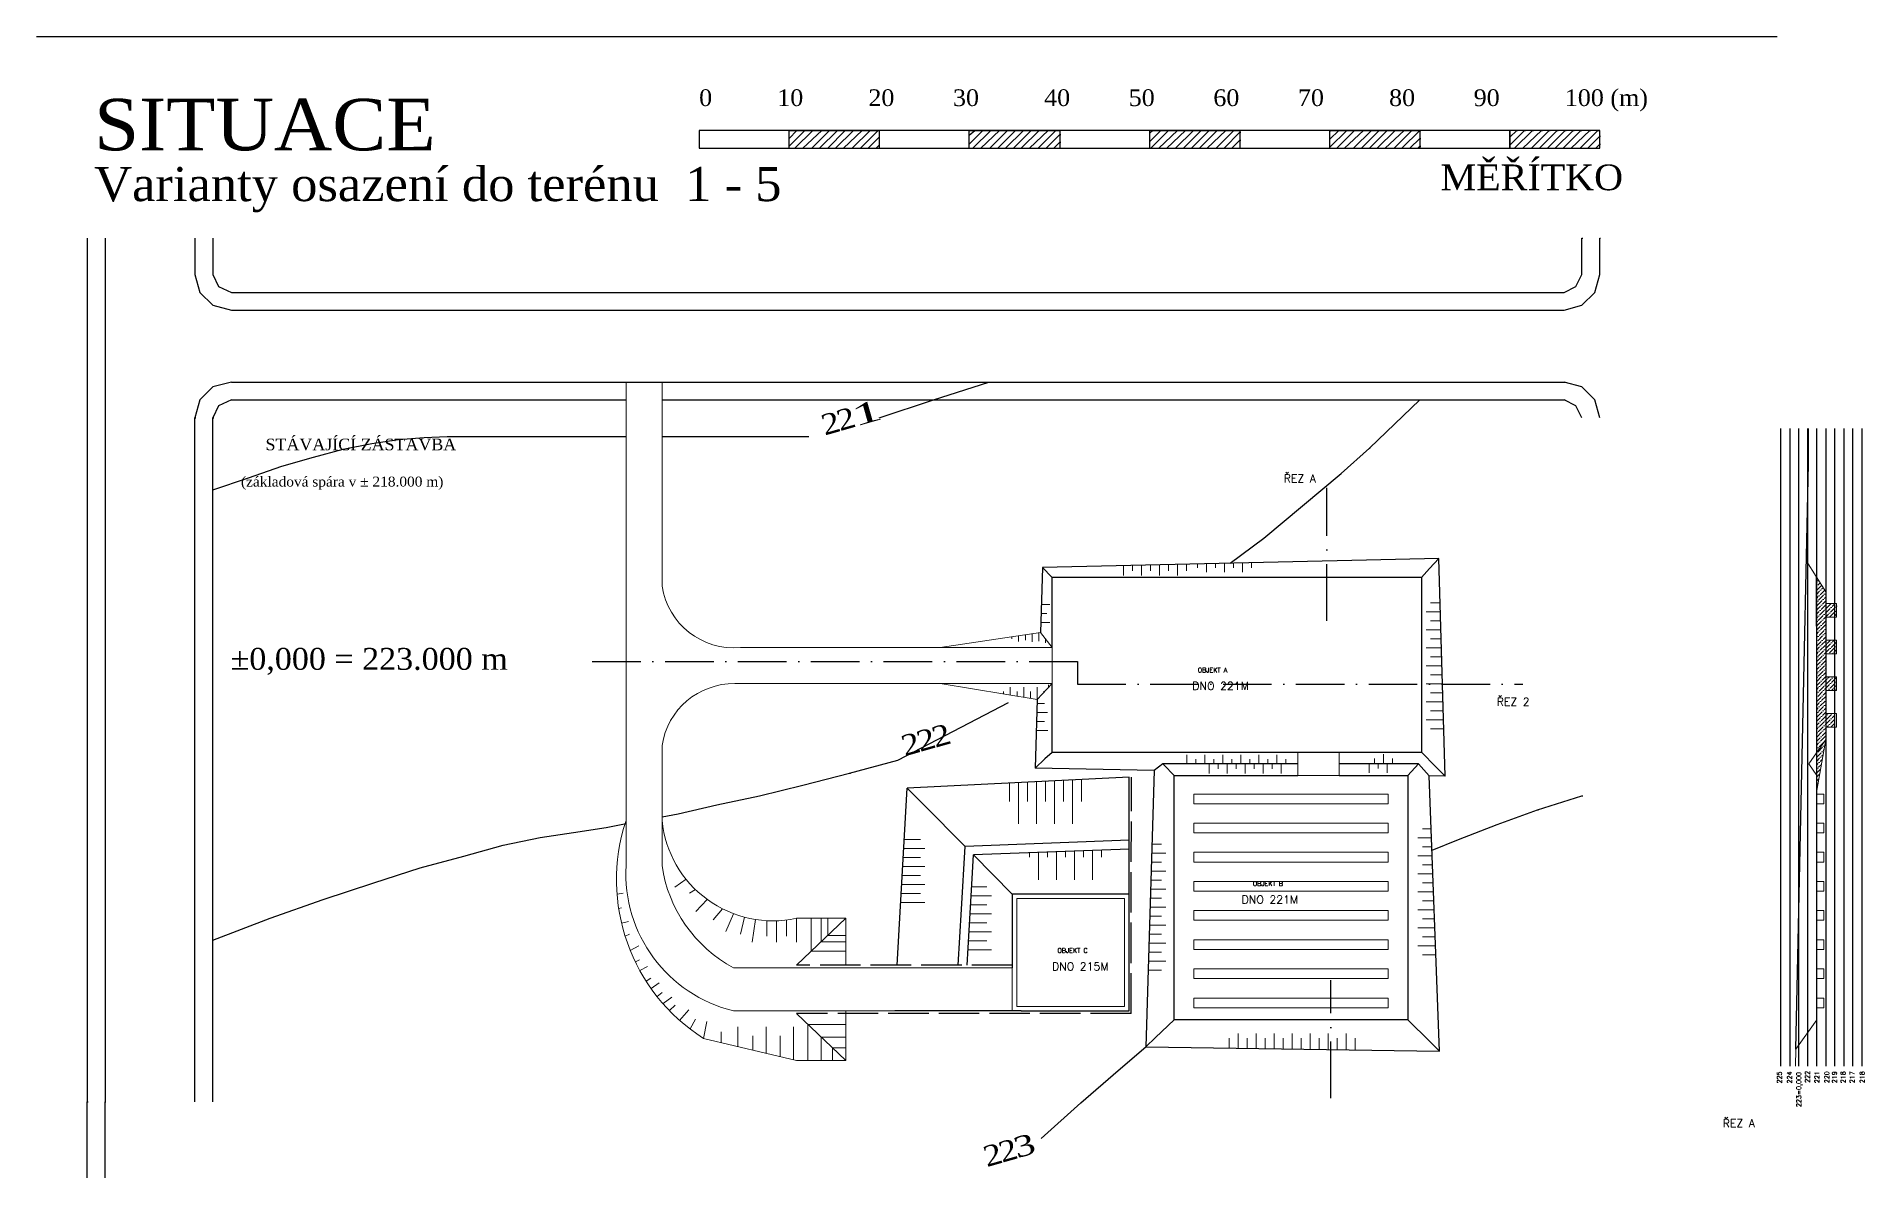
# Model space of a CAD drawing. Header units: millimetres. Extents: x -3518363 to 3223740, y -1530229 to 774657.
# Drawn here: x 184427 to 387701, y -565019 to -438944 of the extents above; entities that cross this region are included whole.
import ezdxf

# ---------------------------------------------------------------- set-up
doc = ezdxf.new("R2010")
doc.units = ezdxf.units.MM
doc.header["$LTSCALE"] = 15
doc.header["$MEASUREMENT"] = 0
doc.linetypes.add('ACAD_ISO02W100', pattern=[15, 12, -3])
doc.linetypes.add('ACAD_ISO10W100', pattern=[18, 12, -3, 0, -3])
doc.layers.get('0').update_dxf_attribs({"linetype": 'CONTINUOUS'})
doc.layers.get('DEFPOINTS').update_dxf_attribs({"linetype": 'CONTINUOUS'})
for name, color, linetype, lineweight in [('cesty', 7, 'CONTINUOUS', 15), ('HS', 90, 'ACAD_ISO10W100', 15), ('obj 2 pasy', 141, 'ACAD_ISO10W100', 15), ('pažení', 220, 'ACAD_ISO02W100', 30), ('texty', 255, 'CONTINUOUS', 15), ('ŘEZ', 11, 'ACAD_ISO10W100', 15)]:
    doc.layers.add(name, color=color, linetype=linetype, lineweight=lineweight)
for name, color, linetype in [('objekt 1', 40, 'CONTINUOUS'), ('objekt 2', 70, 'CONTINUOUS'), ('objekt 3', 150, 'CONTINUOUS'), ('ŘEZ bílá', 251, 'ACAD_ISO10W100'), ('ŘEZ čerch', 10, 'ACAD_ISO10W100')]:
    doc.layers.add(name, color=color, linetype=linetype)
doc.layers.add('svahovaní', color=7, linetype='CONTINUOUS', lineweight=15, true_color=0xe3331c)
doc.styles.add('romans', font='romans.shx')
doc.styles.add('TIMESNEWROMAN', font='times.ttf')

msp = doc.modelspace()

# ---------------------------------------------------------------- hatches: boundary and pattern name
at = {"layer": 'HS', "linetype": 'ByBlock', "extrusion": (1.93959e-16, -3.39308e-16, -1)}
h = msp.add_hatch(dxfattribs=at)
h.set_pattern_fill('ANSI36', color=256, scale=2500)
h.set_pattern_definition([(315, (52481.2, -289698), (607.66989, -165.72815), [781.25, -156.25, 0, -156.25])])
h.paths.add_polyline_path([(-382401.185, -518521.543), (-382401.185, -499106.695), (-383401.185, -500687.992), (-383401.185, -517087.992)])
h.paths.add_polyline_path([(-382401.185, -522787.992), (-382401.185, -518521.543), (-383401.185, -517087.992)])
h.paths.add_polyline_path([(-383401.185, -515737.992), (-383401.185, -514207.992), (-384401.185, -514207.992), (-384401.185, -515737.992)])
h.paths.add_polyline_path([(-383401.185, -511657.992), (-383401.185, -510127.992), (-384401.185, -510127.992), (-384401.185, -511657.992)])
h.paths.add_polyline_path([(-383401.185, -507577.992), (-383401.185, -506047.992), (-384401.185, -506047.992), (-384401.185, -507577.992)])
h.paths.add_polyline_path([(-383401.185, -503497.992), (-383401.185, -501967.992), (-384401.185, -501967.992), (-384401.185, -503497.992)])
h.paths.add_polyline_path([(-384401.185, -503497.992), (-384401.185, -501967.992), (-384601.185, -501967.992), (-384601.185, -503497.992)])
h.paths.add_polyline_path([(-384401.185, -507577.992), (-384401.185, -506047.992), (-384601.185, -506047.992), (-384601.185, -507577.992)])
h.paths.add_polyline_path([(-384401.185, -511657.992), (-384401.185, -510127.992), (-384601.185, -510127.992), (-384601.185, -511657.992)])

# ---------------------------------------------------------------- linework, layer by layer
for p, q in [((184426.619, -438944.425), (378012.182, -438944.425)), ((206107.585, -477368.343), (354402.304, -477368.343)), ((206107.585, -479348.69), (249981.185, -479348.69)), ((253981.185, -479348.69), (328981.185, -479348.69)), ((328981.185, -479348.69), (354402.304, -479348.69)), ((268115.664, -483412.256), (270301.767, -483412.256))]:
    msp.add_line(p, q)
at = {"elevation": 0}
for points in [[(258111.038, -451340.883), (268115.664, -451340.883), (268115.664, -449386.253), (278120.284, -449386.253), (278120.284, -451340.883), (288124.904, -451340.883), (288124.904, -449386.253), (298232.395, -449386.253), (298232.395, -451340.883), (308237.028, -451340.883), (308237.028, -449386.253), (318241.635, -449386.253), (318241.635, -451340.883), (328246.268, -451340.883), (328246.268, -449386.253), (338250.887, -449386.253), (338250.887, -451340.883), (348255.507, -451340.883), (348255.507, -449386.253), (258111.038, -449386.253), (258111.038, -451340.883), (348358.378, -451340.883)], [(268115.664, -450260.71), (268990.108, -449386.253), (269092.979, -449386.253)], [(268115.664, -451135.14), (269864.539, -449386.253), (269967.41, -449386.253)], [(268758.635, -451340.883), (270738.982, -449386.253), (270867.584, -449386.253)], [(269658.796, -451340.883), (271742.015, -449386.253), (271844.886, -449386.253)], [(270636.098, -451340.883), (272616.458, -449386.253), (272719.329, -449386.253)], [(271510.555, -451340.883), (273490.902, -449386.253), (273619.491, -449386.253)], [(272410.703, -451340.883), (274365.332, -449386.253), (274493.921, -449386.253)], [(273285.146, -451340.883), (275265.494, -449386.253), (275368.378, -449386.253)], [(274159.59, -451340.883), (276242.808, -449386.253), (276345.679, -449386.253)], [(275136.892, -451340.883), (277117.252, -449386.253), (277245.841, -449386.253)], [(276037.066, -451340.883), (278017.413, -449386.253), (278120.284, -449386.253)], [(276911.497, -451340.883), (278120.284, -450132.095), (278223.155, -450132.095)], [(277785.94, -451340.883), (278120.284, -451032.269), (278223.155, -451032.269)], [(288124.904, -449926.353), (288767.875, -449386.253), (288896.477, -449386.253)], [(288124.904, -450903.68), (289668.036, -449386.253), (289770.907, -449386.253)], [(288562.119, -451340.883), (290542.466, -449386.253), (290645.351, -449386.253)], [(289436.563, -451340.883), (291519.794, -449386.253), (291648.383, -449386.253)], [(290439.595, -451340.883), (292419.943, -449386.253), (292522.814, -449386.253)], [(291314.039, -451340.883), (293294.386, -449386.253), (293397.27, -449386.253)], [(292188.483, -451340.883), (294168.83, -449386.253), (294271.701, -449386.253)], [(293062.913, -451340.883), (295043.26, -449386.253), (295146.144, -449386.253)], [(293937.357, -451340.883), (295917.717, -449386.253), (296046.306, -449386.253)], [(294837.518, -451340.883), (296920.736, -449386.253), (297023.607, -449386.253)], [(295814.833, -451340.883), (297795.18, -449386.253), (297898.064, -449386.253)], [(296689.276, -451340.883), (298232.395, -449823.482), (298335.279, -449823.482)], [(297563.707, -451340.883), (298232.395, -450697.912), (298335.279, -450697.912)], [(308237.028, -449694.893), (308571.359, -449386.253), (308674.243, -449386.253)], [(308237.028, -450595.041), (309445.816, -449386.253), (309548.687, -449386.253)], [(308339.899, -451340.883), (310320.246, -449386.253), (310448.835, -449386.253)], [(309240.047, -451340.883), (311323.279, -449386.253), (311426.163, -449386.253)], [(310114.504, -451340.883), (312197.722, -449386.253), (312300.593, -449386.253)], [(311091.806, -451340.883), (313072.153, -449386.253), (313175.037, -449386.253)], [(311966.249, -451340.883), (313946.609, -449386.253), (314075.198, -449386.253)], [(312866.41, -451340.883), (314846.758, -449386.253), (314949.629, -449386.253)], [(313740.841, -451340.883), (315721.201, -449386.253), (315824.072, -449386.253)], [(314615.298, -451340.883), (316698.516, -449386.253), (316827.105, -449386.253)], [(315592.599, -451340.883), (317572.946, -449386.253), (317701.548, -449386.253)], [(316492.774, -451340.883), (318241.635, -449591.995), (318344.519, -449591.995)], [(317367.204, -451340.883), (318241.635, -450466.452), (318344.519, -450466.452)], [(328246.268, -449489.124), (328349.139, -449386.253), (328477.728, -449386.253)], [(328246.268, -450363.581), (329249.3, -449386.253), (329352.184, -449386.253)], [(328246.268, -451238.011), (330123.744, -449386.253), (330226.615, -449386.253)], [(329017.827, -451340.883), (330998.174, -449386.253), (331101.045, -449386.253)], [(329892.271, -451340.883), (331975.502, -449386.253), (332104.091, -449386.253)], [(330895.303, -451340.883), (332875.65, -449386.253), (332978.521, -449386.253)], [(331769.747, -451340.883), (333750.094, -449386.253), (333852.978, -449386.253)], [(332644.19, -451340.883), (334624.537, -449386.253), (334727.408, -449386.253)], [(333518.621, -451340.883), (335498.968, -449386.253), (335601.839, -449386.253)], [(334393.064, -451340.883), (336502.013, -449386.253), (336604.884, -449386.253)], [(335396.097, -451340.883), (337376.444, -449386.253), (337479.315, -449386.253)], [(336270.54, -451340.883), (338250.887, -449386.253), (338353.772, -449386.253)], [(337144.984, -451340.883), (338250.887, -450260.71), (338353.772, -450260.71)], [(338045.132, -451340.883), (338250.887, -451135.14), (338353.772, -451135.14)], [(348255.507, -451340.883), (358260.127, -451340.883), (358260.127, -449386.253), (348255.507, -449386.253), (348255.507, -451340.883), (348358.378, -451340.883)], [(348255.507, -450132.095), (349027.067, -449386.253), (349129.951, -449386.253)], [(348255.507, -451032.269), (349901.51, -449386.253), (350004.394, -449386.253)], [(348795.607, -451340.883), (350775.954, -449386.253), (350904.543, -449386.253)], [(349695.755, -451340.883), (351778.986, -449386.253), (351881.87, -449386.253)], [(350673.083, -451340.883), (352653.43, -449386.253), (352756.301, -449386.253)], [(351547.513, -451340.883), (353527.86, -449386.253), (353656.462, -449386.253)], [(352447.674, -451340.883), (354402.304, -449386.253), (354530.906, -449386.253)], [(353322.118, -451340.883), (355302.465, -449386.253), (355405.336, -449386.253)], [(354196.549, -451340.883), (356176.896, -449386.253), (356279.78, -449386.253)], [(355071.005, -451340.883), (357154.223, -449386.253), (357282.812, -449386.253)], [(356074.025, -451340.883), (358054.372, -449386.253), (358157.256, -449386.253)], [(356948.468, -451340.883), (358260.127, -450029.224), (358363.011, -450029.224)], [(357822.912, -451340.883), (358260.127, -450903.68), (358363.011, -450903.68)], [(190059.04, -461345.515), (190059.04, -557405.302), (190161.918, -557405.302)], [(192039.387, -461345.515), (192039.387, -557405.302), (192142.265, -557405.302)], [(202044.014, -461345.515), (202044.014, -465409.081), (202584.106, -467389.428), (204024.361, -468803.958), (206107.585, -469369.775), (354299.433, -469369.775), (356279.78, -468803.958), (357720.041, -467389.428), (358260.127, -465409.081), (358260.127, -461345.515), (358363.011, -461345.515)], [(204024.361, -461345.515), (204024.361, -465409.081), (204667.331, -466720.74), (206107.585, -467389.428), (354299.433, -467389.428), (355611.092, -466720.74), (356279.78, -465409.081), (356279.78, -461345.515), (356382.664, -461345.515)], [(206107.585, -477368.343), (204024.361, -477908.442), (202584.106, -479348.69), (202044.014, -481329.037), (202146.885, -481329.037)], [(278120.284, -481329.037), (284164.197, -479348.69), (290321.324, -477368.343)], [(358260.127, -481329.037), (357720.041, -479348.69), (356279.78, -477908.442), (354299.433, -477368.343), (354402.304, -477368.343)], [(206107.585, -479348.69), (204667.331, -480017.378), (204024.361, -481329.037), (204127.238, -481329.037)], [(332644.19, -484723.914), (338250.887, -479348.69), (338353.772, -479348.69)], [(356279.78, -481329.037), (355611.092, -480017.378), (354299.433, -479348.69), (354402.304, -479348.69)], [(202044.014, -557405.302), (202044.014, -481329.037), (202146.885, -481329.037)], [(204024.361, -557405.302), (204024.361, -481329.037), (204127.238, -481329.037)], [(204024.361, -489327.579), (207985.061, -488015.92), (211714.289, -486704.261), (215237.768, -485726.96), (218529.774, -484826.785), (221718.909, -484183.815), (224676.571, -483746.613), (227531.362, -483515.127), (230077.526, -483412.256), (249981.185, -483412.256)], [(253981.185, -483412.256), (268218.536, -483412.256)], [(329510.237, -487511.191), (332644.19, -484723.914), (332747.061, -484723.914)], [(317159.87, -497511.111), (320890.683, -494728.547), (329510.237, -487511.191)], [(274828.278, -520858.853), (280203.503, -519418.605), (292521.46, -512975.288)], [(253981.185, -525695.796), (255796.347, -525359.646), (260091.392, -524356.627), (264823.645, -523379.299), (269658.796, -522170.511), (274828.278, -520858.853), (274931.149, -520858.853)], [(351341.771, -524922.444), (356279.78, -523379.299), (356382.664, -523379.299)], [(204024.361, -539402.127), (210402.63, -536984.564), (216317.954, -534901.333), (221924.658, -533023.857), (227094.14, -531377.867), (231929.278, -530066.208), (236327.2, -528857.421), (240416.49, -527982.964), (244145.718, -527442.865), (247772.074, -526877.074), (249981.185, -526449.981)], [(339612.074, -529402.838), (342545.926, -528214.45), (346840.977, -526568.434), (351341.771, -524922.444), (351444.642, -524922.444)], [(296149.177, -561468.88), (300547.099, -557508.173), (304713.536, -553907.553), (307778.604, -551260.451)], [(190059.04, -659509.026), (190059.04, -557405.302), (190161.918, -557405.302)], [(192039.387, -659509.026), (192039.387, -557405.302), (192142.265, -557405.302)]]:
    msp.add_lwpolyline(points, dxfattribs=at)
at = {"layer": 'cesty', "linetype": 'ByBlock', "extrusion": (1.93959e-16, -3.39308e-16, -1)}
for p, q in [((249981.185, -526127.992), (249981.185, -477368.343)), ((253981.185, -500049.322), (253981.185, -477368.343)), ((296062.025, -505218.832), (284931.185, -506887.992)), ((297387.524, -506887.992), (296062.025, -505218.832)), ((284931.185, -506887.992), (262699.552, -506887.992)), ((297387.524, -506887.992), (284931.185, -506887.992)), ((297387.524, -506887.992), (297359.569, -510887.992)), ((284931.185, -510887.992), (262091.185, -510887.992)), ((284931.185, -510887.992), (297359.569, -510887.992)), ((295711.253, -512652.469), (284931.185, -510887.992)), ((297359.569, -510887.992), (295711.253, -512652.469)), ((253981.185, -526127.992), (253981.185, -517756.662)), ((329271.185, -518534.923), (324691.185, -518534.923)), ((324691.185, -518534.923), (324691.185, -521087.992)), ((329271.185, -521087.992), (329271.185, -518534.923)), ((324691.185, -521087.992), (329271.185, -521087.992)), ((249981.185, -531127.992), (249981.185, -526127.992)), ((253981.185, -531127.992), (253981.185, -526127.992)), ((268931.185, -536987.992), (274431.185, -536987.992)), ((274431.185, -536987.992), (268931.185, -542197.992)), ((274431.185, -536987.992), (274431.185, -542197.992)), ((292931.185, -542487.992), (261931.185, -542487.992)), ((292931.185, -547287.992), (292931.185, -542487.992)), ((282361.185, -547287.992), (261931.185, -547287.992)), ((274431.185, -552787.992), (268931.185, -547587.992)), ((274431.185, -552787.992), (274431.185, -547287.992)), ((268931.185, -552787.992), (258609.978, -550340.099)), ((268931.185, -552787.992), (274431.185, -552787.992))]:
    msp.add_line(p, q, dxfattribs=at)
for centre, radius, start, end in [((-261996.185, -498807.992), 8110.556, 265.02492317, 351.19621357), ((-261996.185, -518997.992), 8110.556, 8.80378643, 90.67112825), ((-269804.426, -532706.95), 20886.445, 302.40952397, 18.36002891), ((-266319.63, -524862.917), 12403.131, 257.8450583, 354.14585679), ((-265665.332, -532028.27), 15709.964, 283.75041491, 3.285201), ((-269251.3, -528903.4), 15431.306, 298.31819504, 351.71130566)]:
    msp.add_arc(centre, radius, start, end, dxfattribs=at)
at = {"layer": 'DEFPOINTS', "linetype": 'ByBlock', "extrusion": (1.93959e-16, -3.39308e-16, -1)}
msp.add_line((380071.057, -551548.142), (381472.095, -486466.554), dxfattribs=at)
at = {"layer": 'HS', "linetype": 'ByBlock', "extrusion": (1.93959e-16, -3.39308e-16, -1)}
msp.add_line((382401.185, -521087.992), (382320.357, -498978.882), dxfattribs=at)
at = {"layer": 'obj 2 pasy', "linetype": 'ByBlock', "extrusion": (1.93959e-16, -3.39308e-16, -1)}
for p, q in [((334731.185, -523167.992), (313131.185, -523167.992)), ((313131.185, -523167.992), (313131.185, -524247.992)), ((313131.185, -524247.992), (334731.185, -524247.992)), ((334731.185, -524247.992), (334731.185, -523167.992)), ((334731.185, -526407.992), (313131.185, -526407.992)), ((313131.185, -526407.992), (313131.185, -527487.992)), ((334731.185, -527487.992), (334731.185, -526407.992)), ((313131.185, -527487.992), (334731.185, -527487.992)), ((334731.185, -529647.992), (313131.185, -529647.992)), ((313131.185, -529647.992), (313131.185, -530727.992)), ((334731.185, -530727.992), (334731.185, -529647.992)), ((313131.185, -530727.992), (334731.185, -530727.992)), ((334731.185, -532887.992), (313131.185, -532887.992)), ((313131.185, -532887.992), (313131.185, -533967.992)), ((313131.185, -533967.992), (334731.185, -533967.992)), ((334731.185, -533967.992), (334731.185, -532887.992)), ((293431.185, -534787.992), (293431.185, -546787.992)), ((305431.185, -534787.992), (293431.185, -534787.992)), ((305431.185, -546787.992), (305431.185, -534787.992)), ((334731.185, -536127.992), (313131.185, -536127.992)), ((313131.185, -536127.992), (313131.185, -537207.992)), ((334731.185, -537207.992), (334731.185, -536127.992)), ((313131.185, -537207.992), (334731.185, -537207.992)), ((334731.185, -539367.992), (313131.185, -539367.992)), ((313131.185, -539367.992), (313131.185, -540447.992)), ((313131.185, -540447.992), (334731.185, -540447.992)), ((334731.185, -540447.992), (334731.185, -539367.992)), ((334731.185, -542607.992), (313131.185, -542607.992)), ((313131.185, -542607.992), (313131.185, -543687.992)), ((334731.185, -543687.992), (334731.185, -542607.992)), ((313131.185, -543687.992), (334731.185, -543687.992)), ((293431.185, -546787.992), (305431.185, -546787.992)), ((334731.185, -545847.992), (313131.185, -545847.992)), ((313131.185, -545847.992), (313131.185, -546927.992)), ((334731.185, -546927.992), (334731.185, -545847.992)), ((313131.185, -546927.992), (334731.185, -546927.992))]:
    msp.add_line(p, q, dxfattribs=at)
at = {"layer": 'objekt 1', "linetype": 'ByBlock', "extrusion": (1.93959e-16, -3.39308e-16, -1)}
for p, q in [((296277.455, -497979.429), (296062.025, -505218.832)), ((332313.38, -497171.271), (296277.455, -497979.429)), ((297330.186, -499047.959), (296277.455, -497979.429)), ((340382.374, -496990.312), (332313.38, -497171.271)), ((339350.664, -498079.154), (340382.374, -496990.312)), ((341092.327, -521197.456), (340382.374, -496990.312)), ((295711.253, -512652.469), (295481.635, -520289.629)), ((296572.243, -519259.787), (295481.635, -520289.629)), ((308700.181, -520552.729), (295481.635, -520289.629)), ((309667.978, -519798.661), (308700.181, -520552.729)), ((324691.185, -519811.457), (309667.978, -519798.661)), ((338114.973, -519798.661), (329271.185, -519811.457)), ((338114.973, -519798.661), (339305.596, -521161.893)), ((340026.343, -520142.146), (341092.327, -521197.456)), ((341092.327, -521197.456), (339305.596, -521161.893))]:
    msp.add_line(p, q, dxfattribs=at)
at = {"layer": 'objekt 1', "extrusion": (1.93959e-16, -3.39308e-16, -1)}
for p, q in [((297387.524, -499106.695), (297330.186, -499047.959)), ((338437.093, -499106.695), (297387.524, -499106.695)), ((297387.524, -506887.992), (297387.524, -499106.695)), ((338437.093, -499106.695), (339350.664, -498079.154)), ((338437.093, -499106.695), (338437.093, -518521.592)), ((297359.569, -518534.923), (297359.569, -510887.992)), ((297359.569, -518534.923), (296572.243, -519259.787)), ((324981.185, -518534.923), (297359.569, -518534.923)), ((338450.166, -518534.923), (324981.185, -518534.923)), ((338437.093, -518521.592), (340026.343, -520142.146))]:
    msp.add_line(p, q, dxfattribs=at)
at = {"layer": 'objekt 2', "linetype": 'ByBlock', "extrusion": (1.93959e-16, -3.39308e-16, -1)}
for p, q in [((309805.673, -519937.945), (309667.978, -519798.661)), ((308700.181, -520552.729), (307770.016, -551260.323)), ((340443.151, -551749.827), (339305.596, -521161.893)), ((308855.009, -550224.567), (307770.016, -551260.323)), ((339376.582, -550695.108), (340443.151, -551749.827)), ((307770.016, -551260.323), (340443.151, -551749.827))]:
    msp.add_line(p, q, dxfattribs=at)
at = {"layer": 'objekt 2', "extrusion": (1.93959e-16, -3.39308e-16, -1)}
for p, q in [((310931.185, -521087.992), (309805.673, -519937.945)), ((336931.185, -521087.992), (338114.973, -519798.661)), ((310931.185, -548287.992), (310931.185, -521087.992)), ((310931.185, -521087.992), (324691.185, -521087.992)), ((329271.185, -521087.992), (336931.185, -521087.992)), ((336931.185, -521087.992), (336931.185, -548287.992)), ((310931.185, -548287.992), (308855.009, -550224.567)), ((336931.185, -548287.992), (310931.185, -548287.992)), ((336931.185, -548287.992), (339376.582, -550695.108))]:
    msp.add_line(p, q, dxfattribs=at)
at = {"layer": 'objekt 3', "linetype": 'ByBlock', "extrusion": (1.93959e-16, -3.39308e-16, -1)}
for p, q in [((305931.185, -521307.992), (281259.421, -522518.385)), ((305931.185, -522307.992), (305931.185, -521307.992)), ((305931.185, -523807.992), (305931.185, -522307.992)), ((280148.514, -542197.992), (281259.421, -522518.385)), ((281963.803, -523228.206), (281259.421, -522518.385)), ((283020.377, -524292.937), (281963.803, -523228.206)), ((305931.185, -528287.992), (287677.024, -528985.54)), ((287281.981, -535983.682), (287677.024, -528985.54)), ((288475.781, -532550.535), (288623.2, -529939.022)), ((305931.185, -529287.992), (288623.2, -529939.022)), ((287931.185, -542197.992), (288475.781, -532550.535)), ((286931.185, -542197.992), (287281.981, -535983.682)), ((282361.185, -547287.992), (279861.185, -547287.992))]:
    msp.add_line(p, q, dxfattribs=at)
at = {"layer": 'objekt 3', "extrusion": (1.93959e-16, -3.39308e-16, -1)}
for p, q in [((287677.024, -528985.54), (283020.377, -524292.937)), ((305931.185, -535287.992), (305931.185, -523807.992)), ((292931.185, -534287.992), (288623.2, -529939.022)), ((305931.185, -534287.992), (292931.185, -534287.992)), ((292931.185, -534287.992), (292931.185, -542487.992)), ((305931.185, -547287.992), (305931.185, -535287.992)), ((293931.185, -547287.992), (282361.185, -547287.992)), ((293931.185, -547287.992), (305931.185, -547287.992))]:
    msp.add_line(p, q, dxfattribs=at)
at = {"layer": 'pažení', "linetype": 'ACAD_ISO02W100', "ltscale": 25, "extrusion": (1.93959e-16, -3.39308e-16, -1)}
for p, q in [((306141.185, -547587.992), (306184.5, -521295.564)), ((292931.185, -542197.992), (268931.185, -542197.992)), ((306141.185, -547587.992), (268931.185, -547587.992))]:
    msp.add_line(p, q, dxfattribs=at)
at = {"layer": 'svahovaní', "color": 0, "extrusion": (1.93959e-16, -3.39308e-16, -1)}
for p, q in [((305310.599, -497776.848), (305310.599, -498862.403)), ((306310.599, -497754.421), (306310.599, -498362.403)), ((307310.599, -497731.995), (307310.599, -498862.403)), ((308310.599, -497709.568), (308310.599, -498362.403)), ((309310.599, -497687.142), (309310.599, -498862.403)), ((310310.599, -497664.716), (310310.599, -498362.403)), ((311310.599, -497642.289), (311310.599, -498862.403)), ((312310.599, -497619.863), (312310.599, -498362.403)), ((313520.052, -497592.739), (313520.052, -498011.741)), ((314520.052, -497570.312), (314520.052, -498511.741)), ((315520.052, -497547.886), (315520.052, -498011.741)), ((316520.052, -497525.459), (316520.052, -498511.741)), ((317520.052, -497503.033), (317520.052, -498011.741)), ((318520.052, -497480.607), (318520.052, -498511.741)), ((319520.052, -497458.18), (319520.052, -498011.741)), ((340526.515, -501905.07), (339455.265, -501905.07)), ((296114.942, -503099.476), (296761.185, -503099.476)), ((296142.669, -504099.476), (297127.442, -504099.476)), ((296152.442, -502099.476), (297127.442, -502099.476)), ((340557.14, -502905.07), (338955.265, -502905.07)), ((340587.765, -503905.07), (339455.265, -503905.07)), ((292891.185, -505694.325), (292891.185, -505897.239)), ((293641.185, -505581.857), (293641.185, -506190.189)), ((294391.185, -505469.388), (294391.185, -506041.852)), ((295141.185, -505356.92), (295141.185, -506253.514)), ((295891.185, -505244.451), (295891.185, -506161.636)), ((296641.185, -505948.15), (296641.185, -506342.774)), ((340618.39, -504905.07), (338955.265, -504905.07)), ((340649.015, -505905.07), (339455.265, -505905.07)), ((340679.64, -506905.07), (338955.265, -506905.07)), ((340710.265, -507905.07), (339455.265, -507905.07)), ((340740.89, -508905.07), (338955.265, -508905.07)), ((340771.515, -509905.07), (339455.265, -509905.07)), ((291960.936, -512038.619), (291961.253, -511777.03)), ((292711.253, -512161.43), (292711.253, -511267.03)), ((293461.253, -512284.19), (293461.253, -511777.03)), ((294211.253, -512406.95), (294211.253, -511267.03)), ((294961.253, -512529.71), (294961.253, -511777.03)), ((295711.253, -512652.469), (295711.253, -511267.03)), ((296461.253, -511849.615), (296461.253, -511725.767)), ((296960.834, -511314.827), (296960.834, -511033.097)), ((340802.14, -510905.07), (338955.265, -510905.07)), ((340832.765, -511905.07), (339455.265, -511905.07)), ((295667.748, -514099.476), (296833.685, -514099.476)), ((295697.814, -513099.476), (296506.403, -513099.476)), ((340863.39, -512905.07), (338955.265, -512905.07)), ((340894.015, -513905.07), (339455.265, -513905.07)), ((295607.616, -516099.476), (296891.185, -516099.476)), ((295637.682, -515099.476), (296512.256, -515099.476)), ((340924.64, -514905.07), (338955.265, -514905.07)), ((340955.265, -515905.07), (339455.265, -515905.07)), ((312341.185, -519800.938), (312341.185, -518808.661)), ((313341.185, -519801.789), (313341.185, -519308.661)), ((314341.185, -519802.641), (314341.185, -518808.661)), ((314841.185, -519798.661), (314841.185, -520867.191)), ((315341.185, -519803.493), (315341.185, -519308.661)), ((315841.185, -519798.661), (315841.185, -520367.191)), ((316341.185, -519804.345), (316341.185, -518808.661)), ((316841.185, -519798.661), (316841.185, -520867.191)), ((317341.185, -519805.197), (317341.185, -519308.661)), ((317841.185, -519798.661), (317841.185, -520367.191)), ((318341.185, -519806.048), (318341.185, -518808.661)), ((318841.185, -519798.661), (318841.185, -520867.191)), ((319341.185, -519806.9), (319341.185, -519308.661)), ((319841.185, -519798.661), (319841.185, -520367.191)), ((320341.185, -519807.752), (320341.185, -518808.661)), ((320841.185, -519798.661), (320841.185, -520867.191)), ((321341.185, -519808.604), (321341.185, -519308.661)), ((321841.185, -519798.661), (321841.185, -520367.191)), ((322341.185, -519809.456), (322341.185, -518808.661)), ((322841.185, -519798.661), (322841.185, -520867.191)), ((323341.185, -519810.307), (323341.185, -519308.661)), ((332641.185, -519798.661), (332641.185, -520818.661)), ((333201.185, -519805.771), (333201.185, -519228.661)), ((333641.185, -519798.661), (333641.185, -520318.661)), ((334201.185, -519804.324), (334201.185, -518728.661)), ((334641.185, -519798.661), (334641.185, -520818.661)), ((335201.185, -519802.877), (335201.185, -519228.661)), ((292621.185, -521960.978), (292621.185, -523998.658)), ((293621.185, -521911.919), (293621.185, -526498.658)), ((294621.185, -521862.859), (294621.185, -523998.658)), ((295621.185, -521813.799), (295621.185, -526498.658)), ((296621.185, -521764.739), (296621.185, -523998.658)), ((297621.185, -521715.679), (297621.185, -526498.658)), ((298621.185, -521666.619), (298621.185, -523998.658)), ((299621.185, -521617.559), (299621.185, -526498.658)), ((300621.185, -521568.5), (300621.185, -523998.658)), ((280937.68, -528217.992), (282724.102, -528217.992)), ((339561.289, -528037.286), (338044.755, -528037.286)), ((339524.1, -527037.286), (338544.755, -527037.286)), ((280824.781, -530217.992), (282724.102, -530217.992)), ((280881.231, -529217.992), (283224.102, -529217.992)), ((294857.067, -529704.538), (294857.067, -530193.462)), ((295857.067, -529666.924), (295857.067, -532693.462)), ((296857.067, -529629.31), (296857.067, -530193.462)), ((297857.067, -529591.695), (297857.067, -532693.462)), ((298857.067, -529554.081), (298857.067, -530193.462)), ((299857.067, -529516.466), (299857.067, -532693.462)), ((300857.067, -529478.852), (300857.067, -530193.462)), ((301857.067, -529441.237), (301857.067, -532693.462)), ((302857.067, -529403.623), (302857.067, -530193.462)), ((308435.996, -529745.436), (310027.941, -529745.436)), ((308467.385, -528745.436), (309527.941, -528745.436)), ((339635.669, -530037.286), (338044.755, -530037.286)), ((339598.479, -529037.286), (338544.755, -529037.286)), ((280711.882, -532217.992), (282724.102, -532217.992)), ((280768.331, -531217.992), (283224.102, -531217.992)), ((308373.218, -531745.436), (310027.941, -531745.436)), ((308404.607, -530745.436), (309527.941, -530745.436)), ((339710.048, -532037.286), (338044.755, -532037.286)), ((339672.858, -531037.286), (338544.755, -531037.286)), ((248979.211, -534305.074), (249671.185, -534197.992)), ((256656.594, -532638.737), (255420.214, -533507.459)), ((257700.631, -533782.026), (257031.185, -534197.992)), ((280598.982, -534217.992), (282724.102, -534217.992)), ((280655.432, -533217.992), (283224.102, -533217.992)), ((288365.847, -534497.992), (290612.754, -534497.992)), ((288422.297, -533497.992), (290112.754, -533497.992)), ((308310.441, -533745.436), (310027.941, -533745.436)), ((308341.829, -532745.436), (309527.941, -532745.436)), ((339784.427, -534037.286), (338044.755, -534037.286)), ((339747.238, -533037.286), (338544.755, -533037.286)), ((249160.473, -535880.399), (249481.185, -535817.992)), ((259010.728, -534883.775), (257751.185, -536217.992)), ((260718.427, -535929.271), (259681.185, -537167.992)), ((261946.747, -536469.62), (261071.185, -538457.992)), ((280542.532, -535217.992), (283224.102, -535217.992)), ((288252.948, -536497.992), (290612.754, -536497.992)), ((288309.398, -535497.992), (290112.754, -535497.992)), ((308247.663, -535745.436), (310027.941, -535745.436)), ((308279.052, -534745.436), (309527.941, -534745.436)), ((339858.807, -536037.286), (338044.755, -536037.286)), ((339821.617, -535037.286), (338544.755, -535037.286)), ((249482.486, -537530.056), (250261.185, -537327.992)), ((263168.015, -536858.957), (262711.185, -538737.992)), ((264384.299, -537114.127), (264021.185, -539627.992)), ((265641.185, -537247.479), (265641.185, -538977.992)), ((266720.589, -537259.565), (266720.589, -539627.992)), ((267838.071, -537172.75), (267838.071, -538977.992)), ((268931.185, -536987.992), (268931.185, -539627.992)), ((270581.185, -536987.992), (270581.185, -540634.992)), ((271681.185, -536987.992), (271681.185, -539592.992)), ((272421.185, -536987.992), (272421.185, -538892.01)), ((288140.049, -538497.992), (290612.754, -538497.992)), ((288196.498, -537497.992), (290112.754, -537497.992)), ((308184.885, -537745.436), (310027.941, -537745.436)), ((308216.274, -536745.436), (309527.941, -536745.436)), ((339933.186, -538037.286), (338044.755, -538037.286)), ((339895.996, -537037.286), (338544.755, -537037.286)), ((249873.741, -538952.86), (250381.185, -538747.992)), ((250445.694, -540548.065), (251401.185, -540057.992)), ((270581.185, -540634.992), (274431.185, -540634.992)), ((271681.185, -539592.992), (274431.185, -539592.992)), ((272421.185, -538892.01), (274431.185, -538892.01)), ((288027.149, -540497.992), (290612.754, -540497.992)), ((288083.599, -539497.992), (290112.754, -539497.992)), ((308122.107, -539745.436), (310027.941, -539745.436)), ((308153.496, -538745.436), (309527.941, -538745.436)), ((340007.565, -540037.286), (338044.755, -540037.286)), ((339970.376, -539037.286), (338544.755, -539037.286)), ((251017.814, -541834.205), (251471.185, -541597.992)), ((251519.756, -542802.217), (252361.185, -542337.992)), ((308059.329, -541745.436), (310027.941, -541745.436)), ((308090.718, -540745.436), (309527.941, -540745.436)), ((340044.755, -541037.286), (338544.755, -541037.286)), ((252227.903, -543990.099), (252751.185, -543657.992)), ((252780.216, -544807.357), (253671.185, -544167.992)), ((308027.941, -542745.436), (309527.941, -542745.436)), ((253437.691, -545682.834), (253991.185, -545237.992)), ((254095.366, -546471.725), (255081.185, -545747.992)), ((254796.27, -547232.749), (255431.185, -546647.992)), ((255941.776, -548329.707), (256951.185, -547167.992)), ((257104.604, -549288.811), (257691.185, -548217.992)), ((258609.978, -550340.099), (258981.185, -548457.992)), ((270211.185, -552787.992), (270211.185, -548798.174)), ((270211.185, -548798.174), (274431.185, -548798.174)), ((260548.377, -550799.831), (260548.377, -549607.992)), ((262411.185, -551241.636), (262411.185, -549067.992)), ((264081.185, -551637.712), (264081.185, -550067.992)), ((265551.185, -551986.353), (265551.185, -549067.992)), ((267131.185, -552361.084), (267131.185, -550067.992)), ((268601.185, -552709.725), (268601.185, -549067.992)), ((271681.185, -552787.992), (271681.185, -550187.992)), ((271681.185, -550187.992), (274431.185, -550187.992)), ((317071.97, -551399.683), (317071.97, -550297.079)), ((318071.97, -551414.665), (318071.97, -549797.079)), ((319071.97, -551429.647), (319071.97, -550297.079)), ((320071.97, -551444.629), (320071.97, -549797.079)), ((321071.97, -551459.611), (321071.97, -550297.079)), ((322071.97, -551474.592), (322071.97, -549797.079)), ((323071.97, -551489.574), (323071.97, -550297.079)), ((324071.97, -551504.556), (324071.97, -549797.079)), ((325071.97, -551519.538), (325071.97, -550297.079)), ((326071.97, -551534.52), (326071.97, -549797.079)), ((327071.97, -551549.502), (327071.97, -550297.079)), ((328071.97, -551564.484), (328071.97, -549797.079)), ((329071.97, -551579.465), (329071.97, -550297.079)), ((330071.97, -551594.447), (330071.97, -549797.079)), ((331071.97, -551609.429), (331071.97, -550297.079)), ((272951.185, -552787.992), (272951.185, -551388.719)), ((272951.185, -551388.719), (274431.185, -551388.719))]:
    msp.add_line(p, q, dxfattribs=at)
at = {"layer": 'ŘEZ', "linetype": 'ByBlock', "extrusion": (1.93959e-16, -3.39308e-16, -1)}
for p, q in [((381472.095, -486466.554), (381472.095, -482527.992)), ((383401.185, -500687.992), (381239.529, -497269.772)), ((383401.185, -500687.992), (383401.185, -517087.992)), ((383401.185, -501967.992), (384601.185, -501967.992)), ((384601.185, -501967.992), (384601.185, -503497.992)), ((384601.185, -503497.992), (383401.185, -503497.992)), ((383401.185, -506047.992), (384601.185, -506047.992)), ((384601.185, -506047.992), (384601.185, -507577.992)), ((384601.185, -507577.992), (383401.185, -507577.992)), ((383401.185, -510127.992), (384601.185, -510127.992)), ((384601.185, -510127.992), (384601.185, -511657.992)), ((384601.185, -511657.992), (383401.185, -511657.992)), ((383401.185, -514207.992), (384601.185, -514207.992)), ((384601.185, -514207.992), (384601.185, -515737.992)), ((384601.185, -515737.992), (383401.185, -515737.992)), ((383401.185, -517087.992), (381510.308, -519798.661)), ((382401.185, -522787.992), (383401.185, -517087.992)), ((382401.185, -521087.992), (381510.308, -519798.661)), ((382401.185, -521087.992), (382401.185, -548276.881)), ((382401.185, -523167.992), (383201.185, -523167.992)), ((382401.185, -524247.992), (383201.185, -524247.992)), ((383201.185, -523167.992), (383201.185, -524247.992)), ((382401.185, -526407.992), (383201.185, -526407.992)), ((383201.185, -526407.992), (383201.185, -527487.992)), ((382401.185, -527487.992), (383201.185, -527487.992)), ((382401.185, -529647.992), (383201.185, -529647.992)), ((383201.185, -529647.992), (383201.185, -530727.992)), ((383201.185, -530727.992), (382401.185, -530727.992)), ((382401.185, -532887.992), (383201.185, -532887.992)), ((382401.185, -533967.992), (383201.185, -533967.992)), ((383201.185, -532887.992), (383201.185, -533967.992)), ((382401.185, -536127.992), (383201.185, -536127.992)), ((383201.185, -536127.992), (383201.185, -537207.992)), ((382401.185, -537207.992), (383201.185, -537207.992)), ((382401.185, -539367.992), (383201.185, -539367.992)), ((382401.185, -540447.992), (383201.185, -540447.992)), ((383201.185, -539367.992), (383201.185, -540447.992)), ((382401.185, -542607.992), (383201.185, -542607.992)), ((383201.185, -542607.992), (383201.185, -543687.992)), ((382401.185, -543687.992), (383201.185, -543687.992)), ((382401.185, -545847.992), (383201.185, -545847.992)), ((383201.185, -545847.992), (383201.185, -546927.992)), ((380071.057, -551548.142), (382401.185, -548276.881)), ((382401.185, -546927.992), (383201.185, -546927.992)), ((380030.373, -553437.992), (380071.057, -551548.142))]:
    msp.add_line(p, q, dxfattribs=at)
at = {"layer": 'ŘEZ bílá', "color": 250, "linetype": 'ByBlock', "true_color": 0x1a1a1a, "extrusion": (1.93959e-16, -3.39308e-16, -1)}
for p, q in [((378401.185, -553437.992), (378401.185, -482527.992)), ((379401.185, -482527.992), (379401.185, -553437.992)), ((380401.185, -553437.992), (380401.185, -482527.992)), ((381401.185, -553437.992), (381401.185, -482527.992)), ((382401.185, -553437.992), (382401.185, -482527.992)), ((383401.185, -482527.992), (383401.185, -553437.992)), ((384401.185, -553437.992), (384401.185, -482527.992)), ((385401.185, -482527.992), (385401.185, -553437.992)), ((386401.185, -553437.992), (386401.185, -482527.992)), ((387401.185, -482527.992), (387401.185, -553437.992))]:
    msp.add_line(p, q, dxfattribs=at)
at = {"layer": 'ŘEZ čerch', "ltscale": 35, "extrusion": (1.93959e-16, -3.39308e-16, -1)}
for p, q in [((327921.185, -503905.492), (327921.185, -489130.492)), ((328351.185, -556997.992), (328351.185, -543847.992))]:
    msp.add_line(p, q, dxfattribs=at)
at = {"layer": 'ŘEZ čerch', "linetype": 'ACAD_ISO10W100', "ltscale": 30, "extrusion": (1.93959e-16, -3.39308e-16, -1)}
for p, q in [((246228.994, -508417.992), (300168.994, -508417.992)), ((300168.994, -508417.992), (300168.994, -510947.992)), ((300168.994, -510947.992), (349718.994, -510947.992))]:
    msp.add_line(p, q, dxfattribs=at)

# ---------------------------------------------------------------- texts
at = {"attachment_point": 7, "style": 'TIMESNEWROMAN'}
for s, insert, char_height, width in [('\\W1.03;0\\~\\~\\~\\~\\~\\~\\~\\~\\~\\~10\\~\\~\\~\\~\\~\\~\\~\\~\\~\\~20\\~\\~\\~\\~\\~\\~\\~\\~\\~30\\~\\~\\~\\~\\~\\~\\~\\~\\~\\~40\\~\\~\\~\\~\\~\\~\\~\\~\\~50\\~\\~\\~\\~\\~\\~\\~\\~\\~60\\~\\~\\~\\~\\~\\~\\~\\~\\~70\\~\\~\\~\\~\\~\\~\\~\\~\\~\\~80\\~\\~\\~\\~\\~\\~\\~\\~\\~90\\~\\~\\~\\~\\~\\~\\~\\~\\~\\~100\\~(m)', (258111.038, -447277.186), 1861.033775, 104185.90222), ('\\W1.04;SITUACE', (190830.606, -451675.109), 5726.35125, 39233.21061), ('\\W1.02;Varianty\\~osazení\\~do\\~terénu\\~\\~1\\~-\\~5', (190830.606, -458490.607), 3793.6648, 76615.21395), ('\\W1.03;MĚŘÍTKO', (340565.579, -456073.032), 2863.1607, 21087.58593), ('\\W1.02;STÁVAJÍCÍ\\~ZÁSTAVBA', (209890.626, -484975.096), 1293.94102, 21321.5671), ('{\\W1.03;(základová\\~spára\\~v\\~±\\~218.000\\~m)}', (207159.21, -489333.737), 1099.86018, 22340.96115), ('{\\W1.03;±\\fTimes New Roman|b0|i0|c238|p18;0,000 =\\fTimes New Roman|b0|i0|c0|p18;\\~2\\fTimes New Roman|b0|i0|c238|p18;23\\fTimes New Roman|b0|i0|c0|p18;.000\\~m}', (206004.708, -509927.377), 2433.709411, 49434.83592)]:
    msp.add_mtext(s, dxfattribs=dict(at, insert=insert, char_height=char_height, width=width))
at = {"char_height": 2289.8356, "attachment_point": 7, "rotation": 15.80019522, "style": 'TIMESNEWROMAN'}
for s, insert, width in [('\\W1.95;1', (275445.44, -482331.769), 3945.50577), ('\\W1.16;2', (272076.359, -483309.254), 3047.34523), ('\\W1.16;2', (273773.719, -482820.564), 3047.34523), ('\\W1.16;2', (282672.043, -518492.085), 3047.34523), ('\\W1.16;2', (284369.442, -518029.27), 3047.34523), ('\\W1.16;2', (280974.722, -518980.801), 3047.34523), ('\\W1.35;3', (293473.77, -563705.515), 3263.01579), ('\\W1.16;2', (290104.61, -564657.112), 3047.34523), ('\\W1.16;2', (291801.97, -564168.422), 3047.34523)]:
    msp.add_mtext(s, dxfattribs=dict(at, insert=insert, width=width))
at = {"layer": 'texty', "ltscale": 20, "extrusion": (1.93959e-16, -3.39308e-16, -1), "style": 'romans', "text_generation_flag": 2}
for s, height, p in [('ŘEZ A', 890.0917, (-323116.185, -488518.393)), ('OBJEKT A', 514.897, (-313560.063, -509640.559)), ('DNO 221M', 890.0917, (-312951.185, -511597.992)), ('ŘEZ 2', 890.0917, (-346798.994, -513347.992)), ('DNO 221M', 890.0917, (-318431.185, -535347.992)), ('OBJEKT B', 514.897, (-319681.185, -533390.559)), ('OBJEKT C', 514.897, (-297960.063, -540820.559)), ('DNO 215M', 890.0917, (-297351.185, -542777.992)), ('ŘEZ A', 890.0917, (-371941.185, -560223.393))]:
    msp.add_text(s, height=height, dxfattribs=at).set_placement(p)
for s, p in [('225', (-378501.185, -555347.992)), ('224', (-379621.185, -555347.992)), ('223=0,000', (-380651.185, -557967.992)), ('222', (-381611.185, -555277.992)), ('221', (-382671.185, -555317.992)), ('220', (-383771.185, -555317.992)), ('219', (-384621.185, -555317.992)), ('218', (-385581.185, -555317.992)), ('217', (-386581.185, -555317.992)), ('218', (-387701.185, -555317.992))]:
    msp.add_text(s, height=514.897, rotation=270, dxfattribs=at).set_placement(p)

doc.saveas('drawing.dxf')
